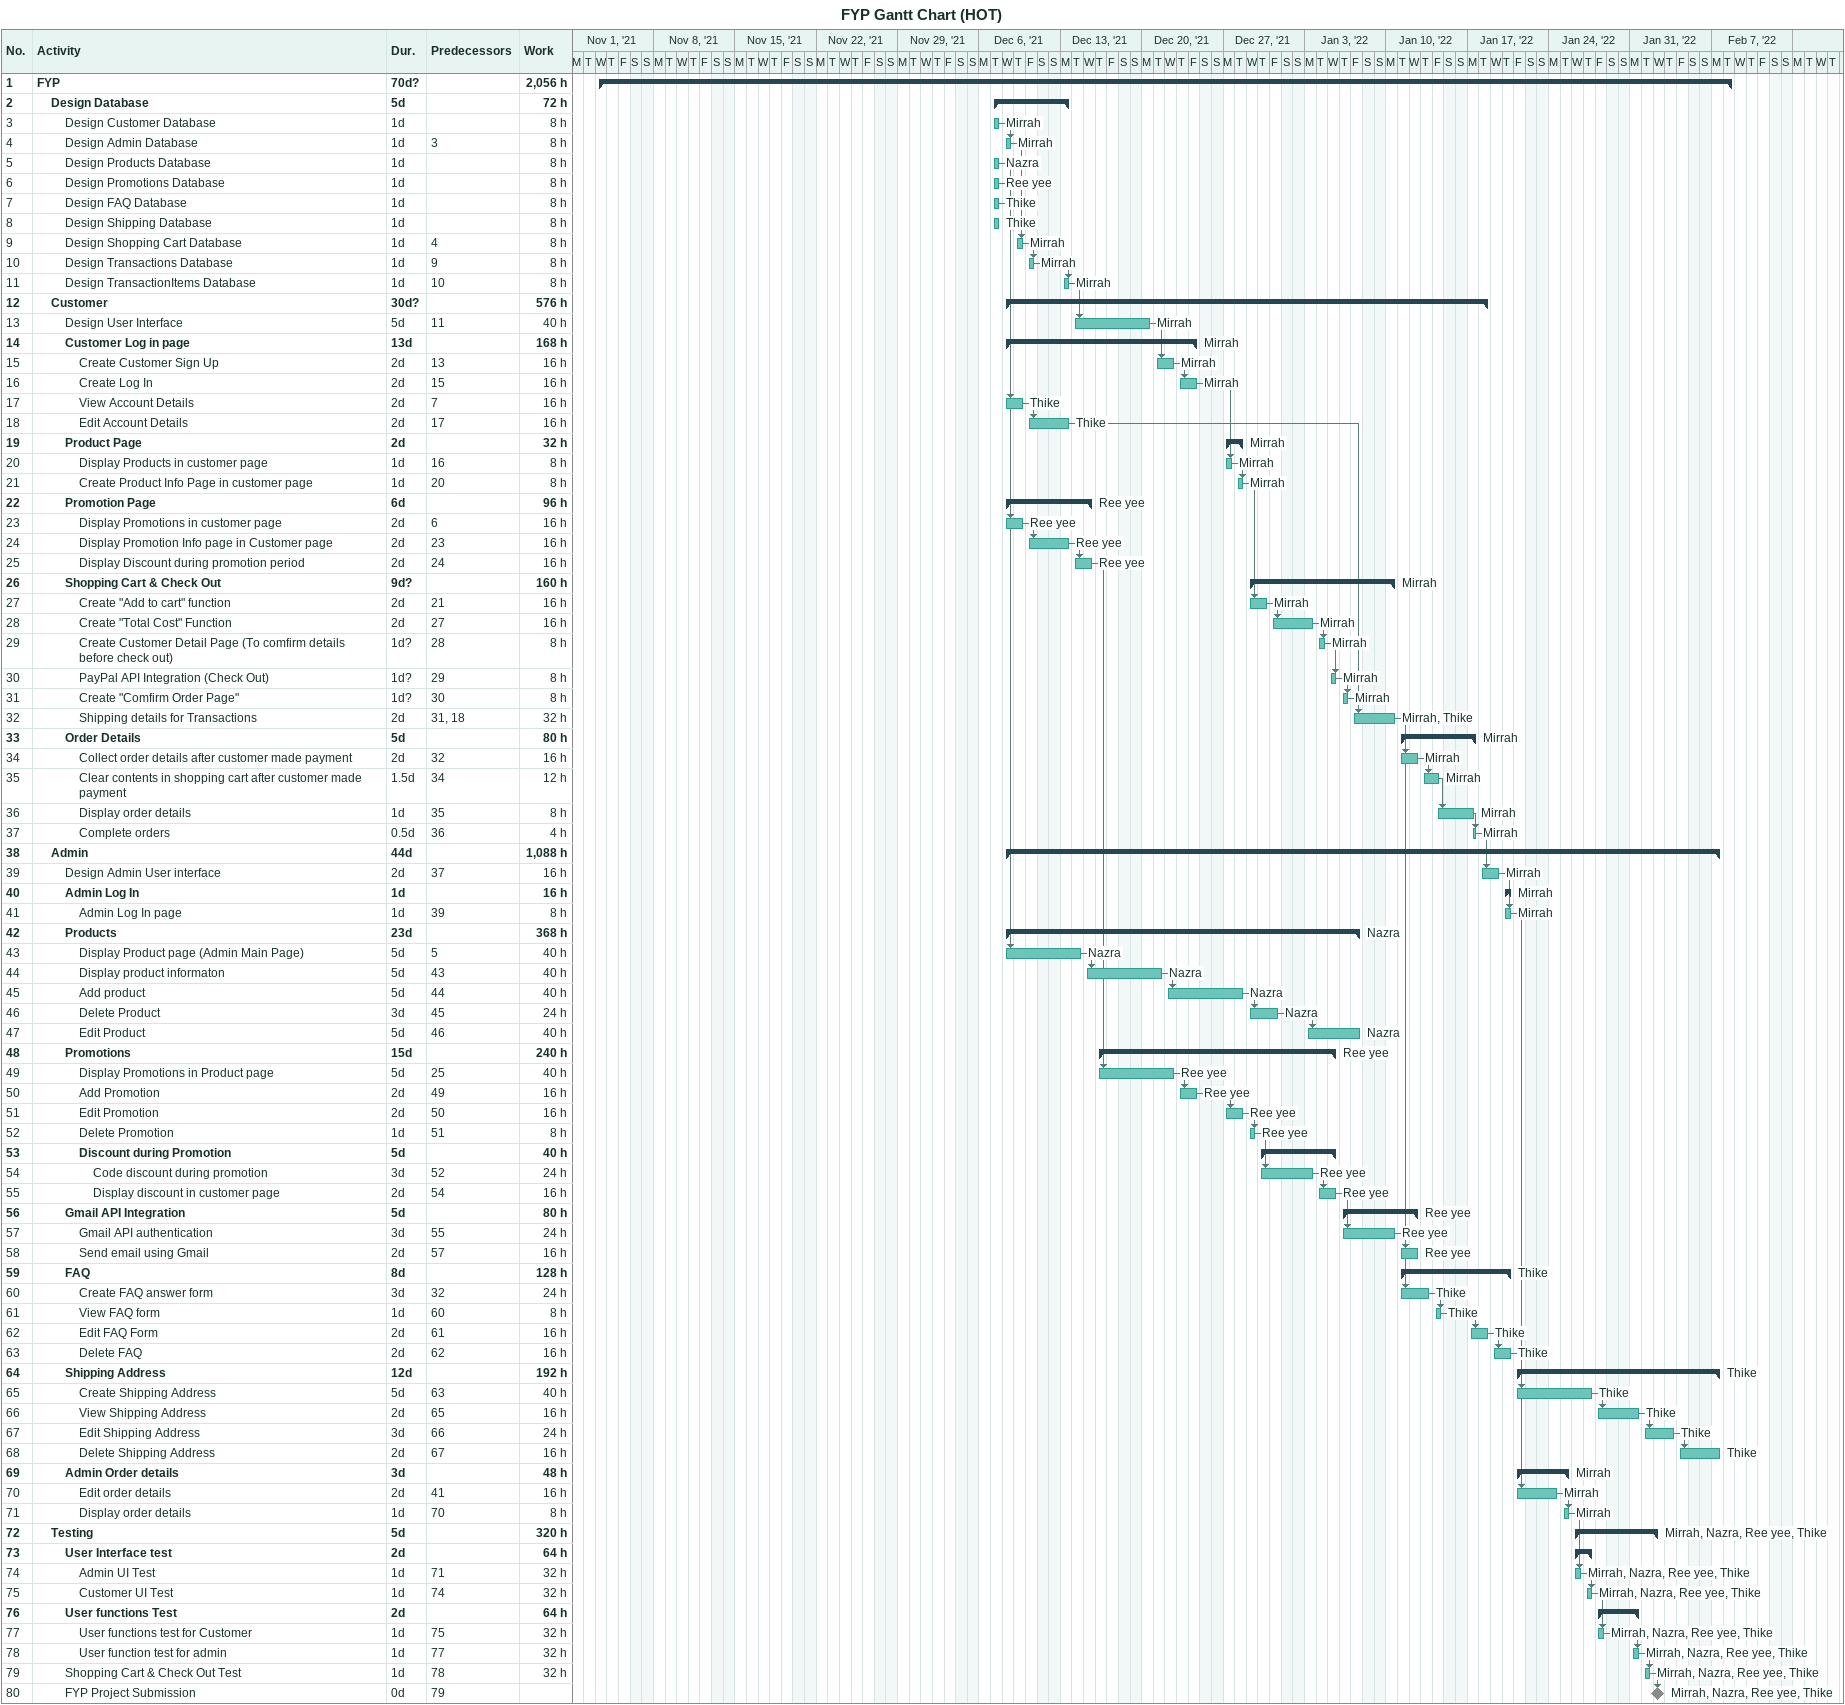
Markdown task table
FYP Gantt Chart (HOT)

| ID | Level | Task | Duration | Start | Finish | Predecessors | Resources | Work (h) |
|---|---|---|---|---|---|---|---|---|
| 1 | 1 | **FYP** | 70d? | 2021-11-03 | 2022-02-08 |  |  | 2056 |
| 2 | 2 | **Design Database** | 5d | 2021-12-07 | 2021-12-13 |  |  | 72 |
| 3 | 3 | Design Customer Database | 1d | 2021-12-07 | 2021-12-07 |  | Mirrah | 8 |
| 4 | 3 | Design Admin Database | 1d | 2021-12-08 | 2021-12-08 | 3 | Mirrah | 8 |
| 5 | 3 | Design Products Database | 1d | 2021-12-07 | 2021-12-07 |  | Nazra | 8 |
| 6 | 3 | Design Promotions Database | 1d | 2021-12-07 | 2021-12-07 |  | Ree yee | 8 |
| 7 | 3 | Design FAQ Database | 1d | 2021-12-07 | 2021-12-07 |  | Thike | 8 |
| 8 | 3 | Design Shipping Database | 1d | 2021-12-07 | 2021-12-07 |  | Thike | 8 |
| 9 | 3 | Design Shopping Cart Database | 1d | 2021-12-09 | 2021-12-09 | 4 | Mirrah | 8 |
| 10 | 3 | Design Transactions Database | 1d | 2021-12-10 | 2021-12-10 | 9 | Mirrah | 8 |
| 11 | 3 | Design TransactionItems Database | 1d | 2021-12-13 | 2021-12-13 | 10 | Mirrah | 8 |
| 12 | 2 | **Customer** | 30d? | 2021-12-08 | 2022-01-18 |  |  | 576 |
| 13 | 3 | Design User Interface | 5d | 2021-12-14 | 2021-12-20 | 11 | Mirrah | 40 |
| 14 | 3 | **Customer Log in page** | 13d | 2021-12-08 | 2021-12-24 |  | Mirrah | 168 |
| 15 | 4 | Create Customer Sign Up | 2d | 2021-12-21 | 2021-12-22 | 13 | Mirrah | 16 |
| 16 | 4 | Create Log In | 2d | 2021-12-23 | 2021-12-24 | 15 | Mirrah | 16 |
| 17 | 4 | View Account Details | 2d | 2021-12-08 | 2021-12-09 | 7 | Thike | 16 |
| 18 | 4 | Edit Account Details | 2d | 2021-12-10 | 2021-12-13 | 17 | Thike | 16 |
| 19 | 3 | **Product Page** | 2d | 2021-12-27 | 2021-12-28 |  | Mirrah | 32 |
| 20 | 4 | Display Products in customer page | 1d | 2021-12-27 | 2021-12-27 | 16 | Mirrah | 8 |
| 21 | 4 | Create Product Info Page in customer page | 1d | 2021-12-28 | 2021-12-28 | 20 | Mirrah | 8 |
| 22 | 3 | **Promotion Page** | 6d | 2021-12-08 | 2021-12-15 |  | Ree yee | 96 |
| 23 | 4 | Display Promotions in customer page | 2d | 2021-12-08 | 2021-12-09 | 6 | Ree yee | 16 |
| 24 | 4 | Display Promotion Info page in Customer page | 2d | 2021-12-10 | 2021-12-13 | 23 | Ree yee | 16 |
| 25 | 4 | Display Discount during promotion period | 2d | 2021-12-14 | 2021-12-15 | 24 | Ree yee | 16 |
| 26 | 3 | **Shopping Cart & Check Out** | 9d? | 2021-12-29 | 2022-01-10 |  | Mirrah | 160 |
| 27 | 4 | Create "Add to cart" function | 2d | 2021-12-29 | 2021-12-30 | 21 | Mirrah | 16 |
| 28 | 4 | Create "Total Cost" Function | 2d | 2021-12-31 | 2022-01-03 | 27 | Mirrah | 16 |
| 29 | 4 | Create Customer Detail Page (To comfirm details before check out) | 1d? | 2022-01-04 | 2022-01-04 | 28 | Mirrah | 8 |
| 30 | 4 | PayPal API Integration (Check Out) | 1d? | 2022-01-05 | 2022-01-05 | 29 | Mirrah | 8 |
| 31 | 4 | Create "Comfirm Order Page" | 1d? | 2022-01-06 | 2022-01-06 | 30 | Mirrah | 8 |
| 32 | 4 | Shipping details for Transactions | 2d | 2022-01-07 | 2022-01-10 | 31, 18 | Mirrah, Thike | 32 |
| 33 | 3 | **Order Details** | 5d | 2022-01-11 | 2022-01-17 |  | Mirrah | 80 |
| 34 | 4 | Collect order details after customer made payment | 2d | 2022-01-11 | 2022-01-12 | 32 | Mirrah | 16 |
| 35 | 4 | Clear contents in shopping cart after customer made payment | 1.5d | 2022-01-13 | 2022-01-14 | 34 | Mirrah | 12 |
| 36 | 4 | Display order details | 1d | 2022-01-14 | 2022-01-17 | 35 | Mirrah | 8 |
| 37 | 4 | Complete orders | 0.5d | 2022-01-17 | 2022-01-17 | 36 | Mirrah | 4 |
| 38 | 2 | **Admin** | 44d | 2021-12-08 | 2022-02-07 |  |  | 1088 |
| 39 | 3 | Design Admin User interface | 2d | 2022-01-18 | 2022-01-19 | 37 | Mirrah | 16 |
| 40 | 3 | **Admin Log In** | 1d | 2022-01-20 | 2022-01-20 |  | Mirrah | 16 |
| 41 | 4 | Admin Log In page | 1d | 2022-01-20 | 2022-01-20 | 39 | Mirrah | 8 |
| 42 | 3 | **Products** | 23d | 2021-12-08 | 2022-01-07 |  | Nazra | 368 |
| 43 | 4 | Display Product page (Admin Main Page) | 5d | 2021-12-08 | 2021-12-14 | 5 | Nazra | 40 |
| 44 | 4 | Display product informaton | 5d | 2021-12-15 | 2021-12-21 | 43 | Nazra | 40 |
| 45 | 4 | Add product | 5d | 2021-12-22 | 2021-12-28 | 44 | Nazra | 40 |
| 46 | 4 | Delete Product | 3d | 2021-12-29 | 2021-12-31 | 45 | Nazra | 24 |
| 47 | 4 | Edit Product | 5d | 2022-01-03 | 2022-01-07 | 46 | Nazra | 40 |
| 48 | 3 | **Promotions** | 15d | 2021-12-16 | 2022-01-05 |  | Ree yee | 240 |
| 49 | 4 | Display Promotions in Product page | 5d | 2021-12-16 | 2021-12-22 | 25 | Ree yee | 40 |
| 50 | 4 | Add Promotion | 2d | 2021-12-23 | 2021-12-24 | 49 | Ree yee | 16 |
| 51 | 4 | Edit Promotion | 2d | 2021-12-27 | 2021-12-28 | 50 | Ree yee | 16 |
| 52 | 4 | Delete Promotion | 1d | 2021-12-29 | 2021-12-29 | 51 | Ree yee | 8 |
| 53 | 4 | **Discount during Promotion** | 5d | 2021-12-30 | 2022-01-05 |  |  | 40 |
| 54 | 5 | Code discount during promotion | 3d | 2021-12-30 | 2022-01-03 | 52 | Ree yee | 24 |
| 55 | 5 | Display discount in customer page | 2d | 2022-01-04 | 2022-01-05 | 54 | Ree yee | 16 |
| 56 | 3 | **Gmail API Integration** | 5d | 2022-01-06 | 2022-01-12 |  | Ree yee | 80 |
| 57 | 4 | Gmail API authentication | 3d | 2022-01-06 | 2022-01-10 | 55 | Ree yee | 24 |
| 58 | 4 | Send email using Gmail | 2d | 2022-01-11 | 2022-01-12 | 57 | Ree yee | 16 |
| 59 | 3 | **FAQ** | 8d | 2022-01-11 | 2022-01-20 |  | Thike | 128 |
| 60 | 4 | Create FAQ answer form | 3d | 2022-01-11 | 2022-01-13 | 32 | Thike | 24 |
| 61 | 4 | View FAQ form | 1d | 2022-01-14 | 2022-01-14 | 60 | Thike | 8 |
| 62 | 4 | Edit FAQ Form | 2d | 2022-01-17 | 2022-01-18 | 61 | Thike | 16 |
| 63 | 4 | Delete FAQ | 2d | 2022-01-19 | 2022-01-20 | 62 | Thike | 16 |
| 64 | 3 | **Shipping Address** | 12d | 2022-01-21 | 2022-02-07 |  | Thike | 192 |
| 65 | 4 | Create Shipping Address | 5d | 2022-01-21 | 2022-01-27 | 63 | Thike | 40 |
| 66 | 4 | View Shipping Address | 2d | 2022-01-28 | 2022-01-31 | 65 | Thike | 16 |
| 67 | 4 | Edit Shipping Address | 3d | 2022-02-01 | 2022-02-03 | 66 | Thike | 24 |
| 68 | 4 | Delete Shipping Address | 2d | 2022-02-04 | 2022-02-07 | 67 | Thike | 16 |
| 69 | 3 | **Admin Order details** | 3d | 2022-01-21 | 2022-01-25 |  | Mirrah | 48 |
| 70 | 4 | Edit order details | 2d | 2022-01-21 | 2022-01-24 | 41 | Mirrah | 16 |
| 71 | 4 | Display order details | 1d | 2022-01-25 | 2022-01-25 | 70 | Mirrah | 8 |
| 72 | 2 | **Testing** | 5d | 2022-01-26 | 2022-02-02 |  | Mirrah, Nazra, Ree yee, Thike | 320 |
| 73 | 3 | **User Interface test** | 2d | 2022-01-26 | 2022-01-27 |  |  | 64 |
| 74 | 4 | Admin UI Test | 1d | 2022-01-26 | 2022-01-26 | 71 | Mirrah, Nazra, Ree yee, Thike | 32 |
| 75 | 4 | Customer UI Test | 1d | 2022-01-27 | 2022-01-27 | 74 | Mirrah, Nazra, Ree yee, Thike | 32 |
| 76 | 3 | **User functions Test** | 2d | 2022-01-28 | 2022-01-31 |  |  | 64 |
| 77 | 4 | User functions test for Customer | 1d | 2022-01-28 | 2022-01-28 | 75 | Mirrah, Nazra, Ree yee, Thike | 32 |
| 78 | 4 | User function test for admin | 1d | 2022-01-31 | 2022-01-31 | 77 | Mirrah, Nazra, Ree yee, Thike | 32 |
| 79 | 3 | Shopping Cart & Check Out Test | 1d | 2022-02-01 | 2022-02-01 | 78 | Mirrah, Nazra, Ree yee, Thike | 32 |
| 80 | 3 | FYP Project Submission | 0d | 2022-02-02 | 2022-02-02 | 79 | Mirrah, Nazra, Ree yee, Thike |  |
